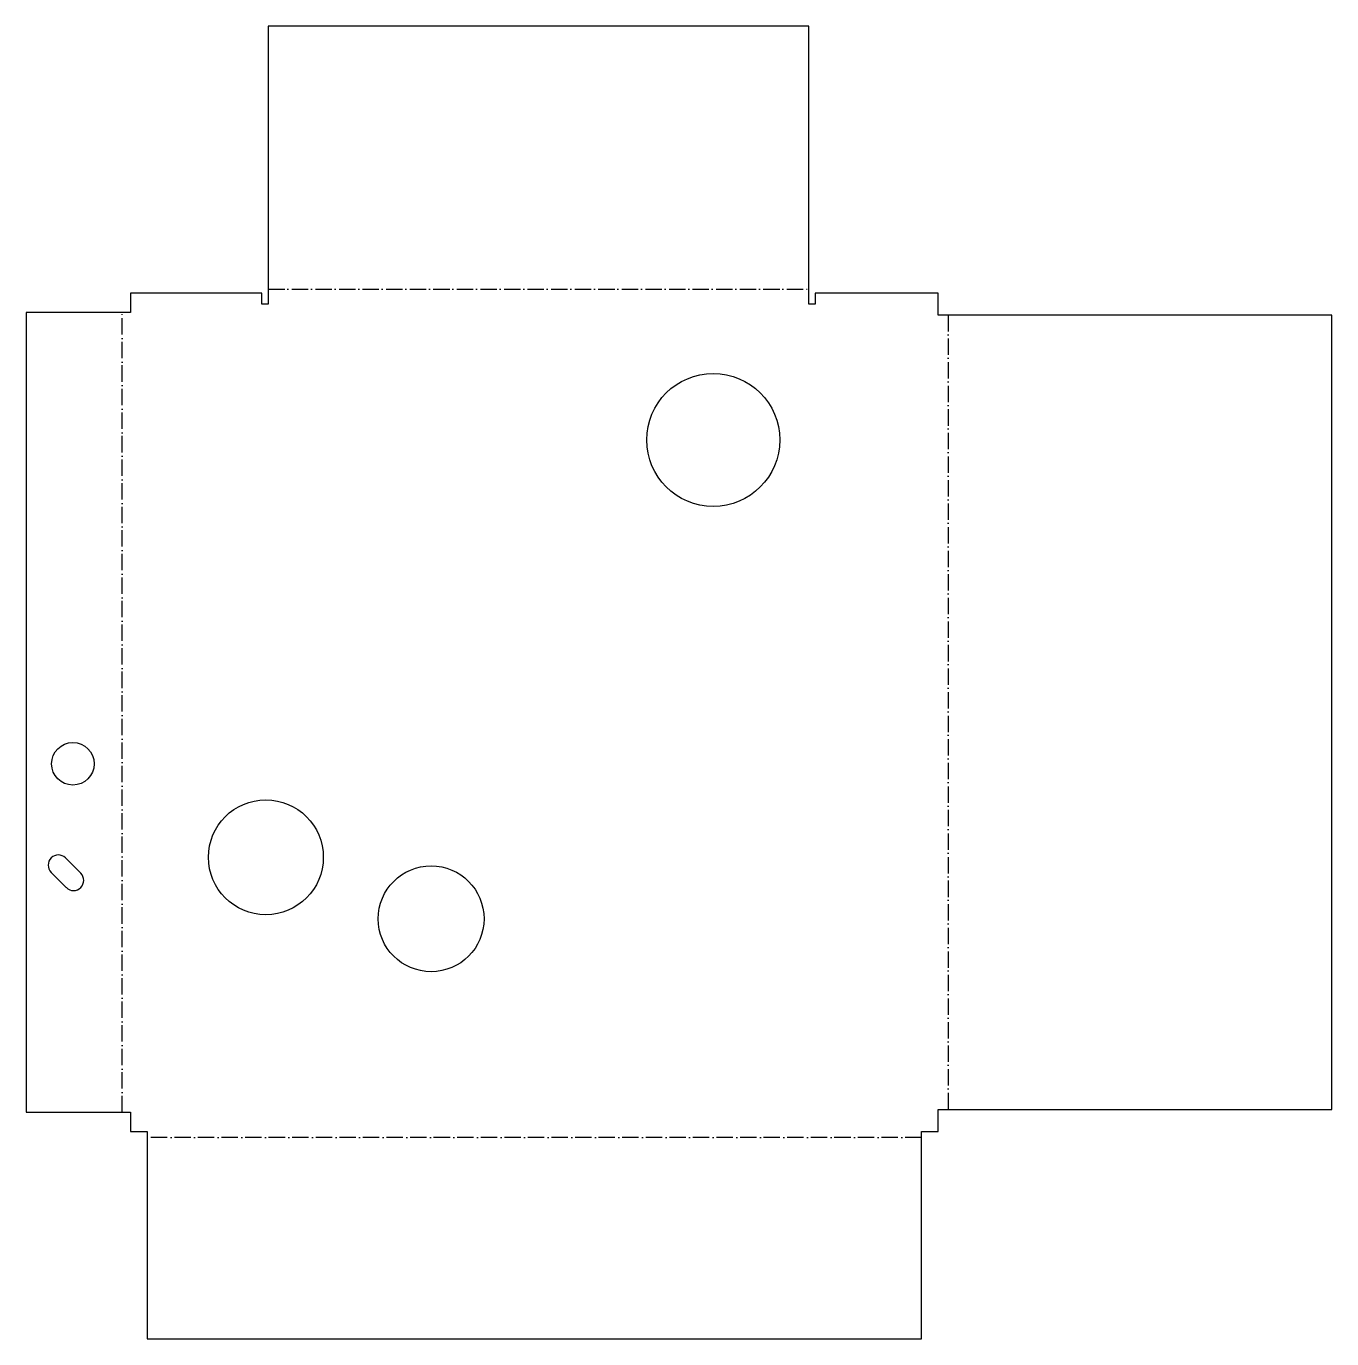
# Model space of a CAD drawing. Header units: millimetres. Extents: x -16 to 186, y -32 to 171.
import ezdxf

# ---------------------------------------------------------------- set-up
doc = ezdxf.new("R2010")
doc.units = ezdxf.units.MM
doc.linetypes.add('DASHDOT', pattern=[3.556, 2.54, -0.508, 0, -0.508])
doc.layers.add('BEND', color=7, linetype='Continuous')
doc.layers.add('CUT', color=7, linetype='Continuous')

msp = doc.modelspace()

# ---------------------------------------------------------------- linework, layer by layer
at = {"layer": 'BEND', "color": 1, "linetype": 'DASHDOT'}
for p, q in [((21.4, 130.7), (105.24, 130.7)), ((-1.26, 3), (-1.26, 127.07)), ((126.87, 126.67), (126.87, 3.4)), ((122.7, -0.94), (2.6, -0.94))]:
    msp.add_line(p, q, dxfattribs=at)
at = {"layer": 'CUT'}
for p, q in [((105.24, 171.47), (21.4, 171.47)), ((21.4, 171.47), (21.4, 128.37)), ((105.24, 128.37), (105.24, 171.47)), ((20.4, 130.07), (0, 130.07)), ((0, 130.07), (0, 127.07)), ((20.4, 128.37), (20.4, 130.07)), ((21.4, 128.37), (20.4, 128.37)), ((106.24, 128.37), (105.24, 128.37)), ((125.3, 130.07), (106.24, 130.07)), ((106.24, 130.07), (106.24, 128.37)), ((125.3, 126.67), (125.3, 130.07)), ((0, 127.07), (-16.15, 127.07)), ((-16.15, 127.07), (-16.15, 3)), ((186.34, 126.67), (125.3, 126.67)), ((186.34, 3.4), (186.34, 126.67)), ((-10.05, 42.45), (-7.69, 40.09)), ((-9.93, 37.86), (-12.28, 40.21)), ((-16.15, 3), (0, 3)), ((0, 3), (0, 0)), ((125.3, 0), (125.3, 3.4)), ((125.3, 3.4), (186.34, 3.4)), ((0, 0), (2.6, 0)), ((2.6, 0), (2.6, -32.14)), ((122.7, -32.14), (122.7, 0)), ((122.7, 0), (125.3, 0)), ((2.6, -32.14), (122.7, -32.14))]:
    msp.add_line(p, q, dxfattribs=at)
for centre, radius in [((90.41, 107.3), 10.31), ((-8.91, 57.06), 3.3), ((21.02, 42.55), 8.91), ((46.65, 33.01), 8.21)]:
    msp.add_circle(centre, radius, dxfattribs=at)
for centre, start, end in [((-11.17, 41.33), 45, -135), ((-8.81, 38.97), -135, 45)]:
    msp.add_arc(centre, 1.58, start, end, dxfattribs=at)

doc.saveas('drawing.dxf')
